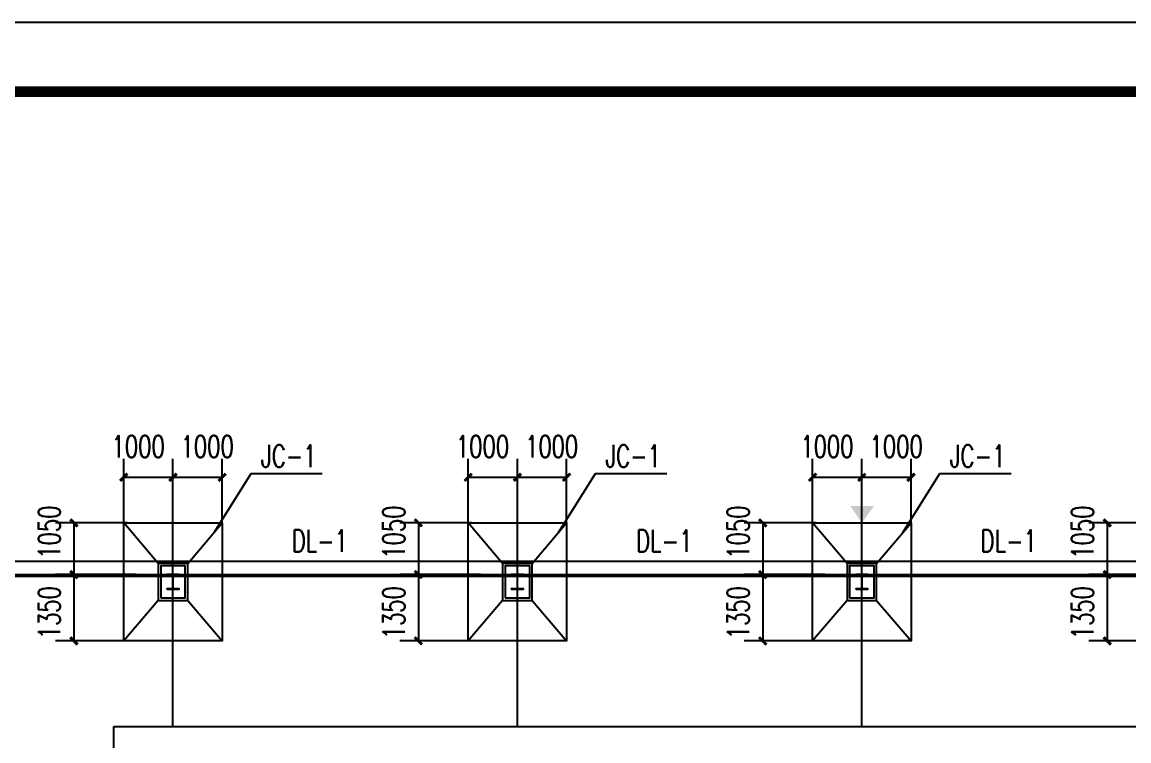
# Model space of a CAD drawing. Extents: x 180850 to 1399066, y 48356 to 327880.
# Drawn here: x 324459 to 346952, y 205760 to 220382 of the extents above; entities that cross this region are included whole.
import ezdxf

# ---------------------------------------------------------------- set-up
doc = ezdxf.new("R2010")
doc.units = 0
doc.header["$LTSCALE"] = 1000
for name, color, linetype in [('AXIS', 3, 'Continuous'), ('DOTE', 1, 'Continuous'), ('GZ', 50, 'Continuous'), ('PUB_TEXT', 7, 'Continuous'), ('PUB_TITLE', 4, 'Continuous'), ('YCX', 90, 'Continuous'), ('承台', 2, 'Continuous')]:
    doc.layers.add(name, color=color, linetype=linetype)
doc.styles.add('_TCH_DIM_T3', font='SIMPLEX', dxfattribs={"width": 0.705882, "bigfont": 'GBCBIG'})
doc.dimstyles.new('TCH_150_1', dxfattribs={"dimtxt": 446.25, "dimasz": 150, "dimexe": 375, "dimexo": 450, "dimgap": 189.375, "dimtad": 1, "dimdec": 0, "dimzin": 0, "dimdsep": 46, "dimtxsty": '_TCH_DIM_T3', "dimblk": 'ARCHTICK', "dimcen": 0.09, "dimclrd": 256, "dimclre": 256, "dimclrt": 7, "dimazin": 2, "dimtfac": 1, "dimtdec": 0, "dimtix": 1, "dimtmove": 2, "dimatfit": 3, "dimfxl": 1, "dimtolj": 1, "dimtzin": 0, "dimarcsym": 0})

# ---------------------------------------------------------------- blocks, each defined once
blk = doc.blocks.new('_ArchTick')
at = {"color": 0, "linetype": 'ByBlock', "const_width": 0.4}
blk.add_lwpolyline([(-0.5, -0.5), (0.5, 0.5)], dxfattribs=at)
blk = doc.blocks.new('*D872')
at = {"layer": 'AXIS', "linetype": 'ByBlock', "lineweight": -2, "transparency": 16777216}
for p, q in [((326524, 210158), (326524, 211497)), ((327524, 210158), (327524, 211497)), ((326524, 211122), (327524, 211122))]:
    blk.add_line(p, q, dxfattribs=at)
at = {"layer": 'Defpoints', "color": 0, "linetype": 'ByBlock', "transparency": 16777216}
for p in [(327524, 211122), (326524, 209708), (327524, 209708)]:
    blk.add_point(p, dxfattribs=at)
at = {"layer": 'AXIS', "linetype": 'ByBlock', "lineweight": -2, "transparency": 16777216, "xscale": 150, "yscale": 150, "zscale": 150, "rotation": 180}
blk.add_blockref('_ArchTick', (326524, 211122), dxfattribs=at)
at = {"layer": 'AXIS', "linetype": 'ByBlock', "lineweight": -2, "transparency": 16777216, "xscale": 150, "yscale": 150, "zscale": 150}
blk.add_blockref('_ArchTick', (327524, 211122), dxfattribs=at)
at = {"layer": 'AXIS', "color": 7, "linetype": 'ByBlock', "transparency": 16777216, "insert": (326816, 211748), "char_height": 446.2, "attachment_point": 5, "style": '_TCH_DIM_T3'}
blk.add_mtext('\\A1;1000', dxfattribs=at)
blk = doc.blocks.new('*D873')
at = {"layer": 'AXIS', "linetype": 'ByBlock', "lineweight": -2, "transparency": 16777216}
for p, q in [((326774, 209143), (325136, 209143)), ((325511, 209143), (325511, 207794)), ((326599, 207794), (325136, 207794))]:
    blk.add_line(p, q, dxfattribs=at)
at = {"layer": 'Defpoints', "color": 0, "linetype": 'ByBlock', "transparency": 16777216}
for p in [(327224, 209143), (325511, 207794), (327049, 207794)]:
    blk.add_point(p, dxfattribs=at)
at = {"layer": 'AXIS', "linetype": 'ByBlock', "lineweight": -2, "transparency": 16777216, "xscale": 150, "yscale": 150, "zscale": 150}
for p, rotation in [((325511, 209143), 90), ((325511, 207794), 270)]:
    blk.add_blockref('_ArchTick', p, dxfattribs=dict(at, rotation=rotation))
at = {"layer": 'AXIS', "color": 7, "linetype": 'ByBlock', "transparency": 16777216, "insert": (325011, 208368), "char_height": 446.2, "attachment_point": 5, "rotation": 90, "style": '_TCH_DIM_T3'}
blk.add_mtext('\\A1;1350', dxfattribs=at)
blk = doc.blocks.new('*D874')
at = {"layer": 'AXIS', "linetype": 'ByBlock', "lineweight": -2, "transparency": 16777216}
for p, q in [((326599, 210194), (325136, 210194)), ((325511, 210194), (325511, 209143)), ((326774, 209143), (325136, 209143))]:
    blk.add_line(p, q, dxfattribs=at)
at = {"layer": 'Defpoints', "color": 0, "linetype": 'ByBlock', "transparency": 16777216}
for p in [(327049, 210194), (325511, 209143), (327224, 209143)]:
    blk.add_point(p, dxfattribs=at)
at = {"layer": 'AXIS', "linetype": 'ByBlock', "lineweight": -2, "transparency": 16777216, "xscale": 150, "yscale": 150, "zscale": 150}
for p, rotation in [((325511, 210194), 90), ((325511, 209143), 270)]:
    blk.add_blockref('_ArchTick', p, dxfattribs=dict(at, rotation=rotation))
at = {"layer": 'AXIS', "color": 7, "linetype": 'ByBlock', "transparency": 16777216, "insert": (325011, 210005), "char_height": 446.2, "attachment_point": 5, "rotation": 90, "style": '_TCH_DIM_T3'}
blk.add_mtext('\\A1;1050', dxfattribs=at)
blk = doc.blocks.new('*D875')
at = {"layer": 'AXIS', "linetype": 'ByBlock', "lineweight": -2, "transparency": 16777216}
for p, q in [((327524, 210158), (327524, 211497)), ((328524, 210158), (328524, 211497)), ((327524, 211122), (328524, 211122))]:
    blk.add_line(p, q, dxfattribs=at)
at = {"layer": 'Defpoints', "color": 0, "linetype": 'ByBlock', "transparency": 16777216}
for p in [(328524, 211122), (327524, 209708), (328524, 209708)]:
    blk.add_point(p, dxfattribs=at)
at = {"layer": 'AXIS', "linetype": 'ByBlock', "lineweight": -2, "transparency": 16777216, "xscale": 150, "yscale": 150, "zscale": 150, "rotation": 180}
blk.add_blockref('_ArchTick', (327524, 211122), dxfattribs=at)
at = {"layer": 'AXIS', "linetype": 'ByBlock', "lineweight": -2, "transparency": 16777216, "xscale": 150, "yscale": 150, "zscale": 150}
blk.add_blockref('_ArchTick', (328524, 211122), dxfattribs=at)
at = {"layer": 'AXIS', "color": 7, "linetype": 'ByBlock', "transparency": 16777216, "insert": (328221, 211748), "char_height": 446.2, "attachment_point": 5, "style": '_TCH_DIM_T3'}
blk.add_mtext('\\A1;1000', dxfattribs=at)
blk = doc.blocks.new('A$C0D6F3731')
at = {"layer": 'GZ'}
for points in [[(6525, 50400), (6775, 50400), (6775, 50410), (6657, 50410), (6653, 50415), (6653, 50685), (6657, 50690), (6775, 50690), (6775, 50700), (6525, 50700), (6525, 50690), (6643, 50690), (6647, 50686), (6647, 50415), (6643, 50410), (6525, 50410), (6525, 50400)], [(13525, 50400), (13775, 50400), (13775, 50410), (13657, 50410), (13653, 50415), (13653, 50685), (13657, 50690), (13775, 50690), (13775, 50700), (13525, 50700), (13525, 50690), (13643, 50690), (13647, 50686), (13647, 50415), (13643, 50410), (13525, 50410), (13525, 50400)], [(20525, 50400), (20775, 50400), (20775, 50410), (20657, 50410), (20653, 50415), (20653, 50685), (20657, 50690), (20775, 50690), (20775, 50700), (20525, 50700), (20525, 50690), (20643, 50690), (20647, 50686), (20647, 50415), (20643, 50410), (20525, 50410), (20525, 50400)]]:
    blk.add_lwpolyline(points, close=True, dxfattribs=at)
blk = doc.blocks.new('*D1515')
at = {"layer": 'AXIS', "linetype": 'ByBlock', "lineweight": -2, "transparency": 16777216}
for p, q in [((333524, 210158), (333524, 211497)), ((334524, 210158), (334524, 211497)), ((333524, 211122), (334524, 211122))]:
    blk.add_line(p, q, dxfattribs=at)
at = {"layer": 'Defpoints', "color": 0, "linetype": 'ByBlock', "transparency": 16777216}
for p in [(334524, 211122), (333524, 209708), (334524, 209708)]:
    blk.add_point(p, dxfattribs=at)
at = {"layer": 'AXIS', "linetype": 'ByBlock', "lineweight": -2, "transparency": 16777216, "xscale": 150, "yscale": 150, "zscale": 150, "rotation": 180}
blk.add_blockref('_ArchTick', (333524, 211122), dxfattribs=at)
at = {"layer": 'AXIS', "linetype": 'ByBlock', "lineweight": -2, "transparency": 16777216, "xscale": 150, "yscale": 150, "zscale": 150}
blk.add_blockref('_ArchTick', (334524, 211122), dxfattribs=at)
at = {"layer": 'AXIS', "color": 7, "linetype": 'ByBlock', "transparency": 16777216, "insert": (333816, 211748), "char_height": 446.2, "attachment_point": 5, "style": '_TCH_DIM_T3'}
blk.add_mtext('\\A1;1000', dxfattribs=at)
blk = doc.blocks.new('*D1516')
at = {"layer": 'AXIS', "linetype": 'ByBlock', "lineweight": -2, "transparency": 16777216}
for p, q in [((333774, 209143), (332136, 209143)), ((332511, 209143), (332511, 207794)), ((333599, 207794), (332136, 207794))]:
    blk.add_line(p, q, dxfattribs=at)
at = {"layer": 'Defpoints', "color": 0, "linetype": 'ByBlock', "transparency": 16777216}
for p in [(334224, 209143), (332511, 207794), (334049, 207794)]:
    blk.add_point(p, dxfattribs=at)
at = {"layer": 'AXIS', "linetype": 'ByBlock', "lineweight": -2, "transparency": 16777216, "xscale": 150, "yscale": 150, "zscale": 150}
for p, rotation in [((332511, 209143), 90), ((332511, 207794), 270)]:
    blk.add_blockref('_ArchTick', p, dxfattribs=dict(at, rotation=rotation))
at = {"layer": 'AXIS', "color": 7, "linetype": 'ByBlock', "transparency": 16777216, "insert": (332011, 208368), "char_height": 446.2, "attachment_point": 5, "rotation": 90, "style": '_TCH_DIM_T3'}
blk.add_mtext('\\A1;1350', dxfattribs=at)
blk = doc.blocks.new('*D1517')
at = {"layer": 'AXIS', "linetype": 'ByBlock', "lineweight": -2, "transparency": 16777216}
for p, q in [((333599, 210194), (332136, 210194)), ((332511, 210194), (332511, 209143)), ((333774, 209143), (332136, 209143))]:
    blk.add_line(p, q, dxfattribs=at)
at = {"layer": 'Defpoints', "color": 0, "linetype": 'ByBlock', "transparency": 16777216}
for p in [(334049, 210194), (332511, 209143), (334224, 209143)]:
    blk.add_point(p, dxfattribs=at)
at = {"layer": 'AXIS', "linetype": 'ByBlock', "lineweight": -2, "transparency": 16777216, "xscale": 150, "yscale": 150, "zscale": 150}
for p, rotation in [((332511, 210194), 90), ((332511, 209143), 270)]:
    blk.add_blockref('_ArchTick', p, dxfattribs=dict(at, rotation=rotation))
at = {"layer": 'AXIS', "color": 7, "linetype": 'ByBlock', "transparency": 16777216, "insert": (332011, 210005), "char_height": 446.2, "attachment_point": 5, "rotation": 90, "style": '_TCH_DIM_T3'}
blk.add_mtext('\\A1;1050', dxfattribs=at)
blk = doc.blocks.new('*D1518')
at = {"layer": 'AXIS', "linetype": 'ByBlock', "lineweight": -2, "transparency": 16777216}
for p, q in [((334524, 210158), (334524, 211497)), ((335524, 210158), (335524, 211497)), ((334524, 211122), (335524, 211122))]:
    blk.add_line(p, q, dxfattribs=at)
at = {"layer": 'Defpoints', "color": 0, "linetype": 'ByBlock', "transparency": 16777216}
for p in [(335524, 211122), (334524, 209708), (335524, 209708)]:
    blk.add_point(p, dxfattribs=at)
at = {"layer": 'AXIS', "linetype": 'ByBlock', "lineweight": -2, "transparency": 16777216, "xscale": 150, "yscale": 150, "zscale": 150, "rotation": 180}
blk.add_blockref('_ArchTick', (334524, 211122), dxfattribs=at)
at = {"layer": 'AXIS', "linetype": 'ByBlock', "lineweight": -2, "transparency": 16777216, "xscale": 150, "yscale": 150, "zscale": 150}
blk.add_blockref('_ArchTick', (335524, 211122), dxfattribs=at)
at = {"layer": 'AXIS', "color": 7, "linetype": 'ByBlock', "transparency": 16777216, "insert": (335221, 211748), "char_height": 446.2, "attachment_point": 5, "style": '_TCH_DIM_T3'}
blk.add_mtext('\\A1;1000', dxfattribs=at)
blk = doc.blocks.new('*D1527')
at = {"layer": 'AXIS', "linetype": 'ByBlock', "lineweight": -2, "transparency": 16777216}
for p, q in [((340524, 210158), (340524, 211497)), ((341524, 210158), (341524, 211497)), ((340524, 211122), (341524, 211122))]:
    blk.add_line(p, q, dxfattribs=at)
at = {"layer": 'Defpoints', "color": 0, "linetype": 'ByBlock', "transparency": 16777216}
for p in [(341524, 211122), (340524, 209708), (341524, 209708)]:
    blk.add_point(p, dxfattribs=at)
at = {"layer": 'AXIS', "linetype": 'ByBlock', "lineweight": -2, "transparency": 16777216, "xscale": 150, "yscale": 150, "zscale": 150, "rotation": 180}
blk.add_blockref('_ArchTick', (340524, 211122), dxfattribs=at)
at = {"layer": 'AXIS', "linetype": 'ByBlock', "lineweight": -2, "transparency": 16777216, "xscale": 150, "yscale": 150, "zscale": 150}
blk.add_blockref('_ArchTick', (341524, 211122), dxfattribs=at)
at = {"layer": 'AXIS', "color": 7, "linetype": 'ByBlock', "transparency": 16777216, "insert": (340816, 211748), "char_height": 446.2, "attachment_point": 5, "style": '_TCH_DIM_T3'}
blk.add_mtext('\\A1;1000', dxfattribs=at)
blk = doc.blocks.new('*D1528')
at = {"layer": 'AXIS', "linetype": 'ByBlock', "lineweight": -2, "transparency": 16777216}
for p, q in [((340774, 209143), (339136, 209143)), ((339511, 209143), (339511, 207794)), ((340599, 207794), (339136, 207794))]:
    blk.add_line(p, q, dxfattribs=at)
at = {"layer": 'Defpoints', "color": 0, "linetype": 'ByBlock', "transparency": 16777216}
for p in [(341224, 209143), (339511, 207794), (341049, 207794)]:
    blk.add_point(p, dxfattribs=at)
at = {"layer": 'AXIS', "linetype": 'ByBlock', "lineweight": -2, "transparency": 16777216, "xscale": 150, "yscale": 150, "zscale": 150}
for p, rotation in [((339511, 209143), 90), ((339511, 207794), 270)]:
    blk.add_blockref('_ArchTick', p, dxfattribs=dict(at, rotation=rotation))
at = {"layer": 'AXIS', "color": 7, "linetype": 'ByBlock', "transparency": 16777216, "insert": (339011, 208368), "char_height": 446.2, "attachment_point": 5, "rotation": 90, "style": '_TCH_DIM_T3'}
blk.add_mtext('\\A1;1350', dxfattribs=at)
blk = doc.blocks.new('*D1529')
at = {"layer": 'AXIS', "linetype": 'ByBlock', "lineweight": -2, "transparency": 16777216}
for p, q in [((340599, 210194), (339136, 210194)), ((339511, 210194), (339511, 209143)), ((340774, 209143), (339136, 209143))]:
    blk.add_line(p, q, dxfattribs=at)
at = {"layer": 'Defpoints', "color": 0, "linetype": 'ByBlock', "transparency": 16777216}
for p in [(341049, 210194), (339511, 209143), (341224, 209143)]:
    blk.add_point(p, dxfattribs=at)
at = {"layer": 'AXIS', "linetype": 'ByBlock', "lineweight": -2, "transparency": 16777216, "xscale": 150, "yscale": 150, "zscale": 150}
for p, rotation in [((339511, 210194), 90), ((339511, 209143), 270)]:
    blk.add_blockref('_ArchTick', p, dxfattribs=dict(at, rotation=rotation))
at = {"layer": 'AXIS', "color": 7, "linetype": 'ByBlock', "transparency": 16777216, "insert": (339011, 210005), "char_height": 446.2, "attachment_point": 5, "rotation": 90, "style": '_TCH_DIM_T3'}
blk.add_mtext('\\A1;1050', dxfattribs=at)
blk = doc.blocks.new('*D1530')
at = {"layer": 'AXIS', "linetype": 'ByBlock', "lineweight": -2, "transparency": 16777216}
for p, q in [((341524, 210158), (341524, 211497)), ((342524, 210158), (342524, 211497)), ((341524, 211122), (342524, 211122))]:
    blk.add_line(p, q, dxfattribs=at)
at = {"layer": 'Defpoints', "color": 0, "linetype": 'ByBlock', "transparency": 16777216}
for p in [(342524, 211122), (341524, 209708), (342524, 209708)]:
    blk.add_point(p, dxfattribs=at)
at = {"layer": 'AXIS', "linetype": 'ByBlock', "lineweight": -2, "transparency": 16777216, "xscale": 150, "yscale": 150, "zscale": 150, "rotation": 180}
blk.add_blockref('_ArchTick', (341524, 211122), dxfattribs=at)
at = {"layer": 'AXIS', "linetype": 'ByBlock', "lineweight": -2, "transparency": 16777216, "xscale": 150, "yscale": 150, "zscale": 150}
blk.add_blockref('_ArchTick', (342524, 211122), dxfattribs=at)
at = {"layer": 'AXIS', "color": 7, "linetype": 'ByBlock', "transparency": 16777216, "insert": (342221, 211748), "char_height": 446.2, "attachment_point": 5, "style": '_TCH_DIM_T3'}
blk.add_mtext('\\A1;1000', dxfattribs=at)
blk = doc.blocks.new('*D1540')
at = {"layer": 'AXIS', "linetype": 'ByBlock', "lineweight": -2, "transparency": 16777216}
for p, q in [((347774, 209143), (346136, 209143)), ((346511, 209143), (346511, 207794)), ((347599, 207794), (346136, 207794))]:
    blk.add_line(p, q, dxfattribs=at)
at = {"layer": 'Defpoints', "color": 0, "linetype": 'ByBlock', "transparency": 16777216}
for p in [(348224, 209143), (346511, 207794), (348049, 207794)]:
    blk.add_point(p, dxfattribs=at)
at = {"layer": 'AXIS', "linetype": 'ByBlock', "lineweight": -2, "transparency": 16777216, "xscale": 150, "yscale": 150, "zscale": 150}
for p, rotation in [((346511, 209143), 90), ((346511, 207794), 270)]:
    blk.add_blockref('_ArchTick', p, dxfattribs=dict(at, rotation=rotation))
at = {"layer": 'AXIS', "color": 7, "linetype": 'ByBlock', "transparency": 16777216, "insert": (346011, 208368), "char_height": 446.2, "attachment_point": 5, "rotation": 90, "style": '_TCH_DIM_T3'}
blk.add_mtext('\\A1;1350', dxfattribs=at)
blk = doc.blocks.new('*D1541')
at = {"layer": 'AXIS', "linetype": 'ByBlock', "lineweight": -2, "transparency": 16777216}
for p, q in [((347599, 210194), (346136, 210194)), ((346511, 210194), (346511, 209143)), ((347774, 209143), (346136, 209143))]:
    blk.add_line(p, q, dxfattribs=at)
at = {"layer": 'Defpoints', "color": 0, "linetype": 'ByBlock', "transparency": 16777216}
for p in [(348049, 210194), (346511, 209143), (348224, 209143)]:
    blk.add_point(p, dxfattribs=at)
at = {"layer": 'AXIS', "linetype": 'ByBlock', "lineweight": -2, "transparency": 16777216, "xscale": 150, "yscale": 150, "zscale": 150}
for p, rotation in [((346511, 210194), 90), ((346511, 209143), 270)]:
    blk.add_blockref('_ArchTick', p, dxfattribs=dict(at, rotation=rotation))
at = {"layer": 'AXIS', "color": 7, "linetype": 'ByBlock', "transparency": 16777216, "insert": (346011, 210005), "char_height": 446.2, "attachment_point": 5, "rotation": 90, "style": '_TCH_DIM_T3'}
blk.add_mtext('\\A1;1050', dxfattribs=at)

msp = doc.modelspace()

# ---------------------------------------------------------------- linework, layer by layer
for p, q in [((327224.5, 209368.75), (326524.5, 210193.75)), ((327824.5, 209368.75), (328524.5, 210193.75)), ((334224.5, 209368.75), (333524.5, 210193.75)), ((334824.5, 209368.75), (335524.5, 210193.75)), ((341224.5, 209368.75), (340524.5, 210193.75)), ((341824.5, 209368.75), (342524.5, 210193.75)), ((327824.5, 208918.75), (327824.5, 208918.75)), ((334824.5, 208918.75), (334824.5, 208918.75)), ((341824.5, 208918.75), (341824.5, 208918.75)), ((327224.5, 208618.75), (326524.5, 207793.75)), ((327824.5, 208618.75), (328524.5, 207793.75)), ((334224.5, 208618.75), (333524.5, 207793.75)), ((334824.5, 208618.75), (335524.5, 207793.75)), ((341224.5, 208618.75), (340524.5, 207793.75)), ((341824.5, 208618.75), (342524.5, 207793.75))]:
    msp.add_line(p, q)
for points in [[(326524.5, 210193.75), (328524.5, 210193.75), (328524.5, 207793.75), (326524.5, 207793.75)], [(333524.5, 210193.75), (335524.5, 210193.75), (335524.5, 207793.75), (333524.5, 207793.75)], [(340524.5, 210193.75), (342524.5, 210193.75), (342524.5, 207793.75), (340524.5, 207793.75)], [(320604.5, 209413.5), (370644.5, 209413.5), (370644.5, 158173.5), (320604.5, 158173.5)], [(320904.5, 209113.5), (370344.5, 209113.5), (370344.5, 158473.5), (320904.5, 158473.5)], [(326322, 206052.5), (357120.5, 206052.5), (357120.5, 188201), (326322, 188201)]]:
    msp.add_lwpolyline(points, close=True)
at = {"layer": 'DOTE'}
for p, q in [((327524.5, 206052.5), (327524.5, 210393.5)), ((334524.5, 206052.5), (334524.5, 210393.5)), ((341524.5, 206052.5), (341524.5, 210393.5)), ((319624.5, 209143.5), (371624.5, 209143.5))]:
    msp.add_line(p, q, dxfattribs=at)
at = {"layer": 'PUB_TEXT', "color": 5}
msp.add_solid([(341774.06, 210538.29), (341524.5, 210193.75), (341290.27, 210538.29)], dxfattribs=at)
at = {"layer": 'PUB_TITLE'}
msp.add_lwpolyline([(306908.52, 220381.89), (425837.69, 220381.89), (425837.69, 136381.97), (306908.52, 136381.97)], close=True, dxfattribs=at)
at = {"layer": 'PUB_TITLE', "const_width": 212.12}
msp.add_lwpolyline([(310443.87, 137796.11), (310443.87, 218967.75), (424423.55, 218967.75), (424423.55, 137796.11)], close=True, dxfattribs=at)
at = {"layer": 'YCX'}
for p, q in [((329104.74, 211193.89), (328351.8, 209990.54)), ((330558.46, 211190.94), (329104.74, 211193.89)), ((336104.74, 211193.89), (335351.8, 209990.54)), ((337558.46, 211190.94), (336104.74, 211193.89)), ((343104.74, 211193.89), (342351.8, 209990.54)), ((344558.46, 211190.94), (343104.74, 211193.89))]:
    msp.add_line(p, q, dxfattribs=at)
at = {"layer": '承台', "color": 6}
for p, q in [((327824.5, 208918.75), (327824.5, 208918.75)), ((334824.5, 208918.75), (334824.5, 208918.75)), ((341824.5, 208918.75), (341824.5, 208918.75))]:
    msp.add_line(p, q, dxfattribs=at)
for points in [[(327224.5, 208618.75), (327824.5, 208618.75), (327824.5, 209368.75), (327224.5, 209368.75)], [(327274.5, 208668.75), (327774.5, 208668.75), (327774.5, 209318.75), (327274.5, 209318.75)], [(334224.5, 208618.75), (334824.5, 208618.75), (334824.5, 209368.75), (334224.5, 209368.75)], [(334274.5, 208668.75), (334774.5, 208668.75), (334774.5, 209318.75), (334274.5, 209318.75)], [(341224.5, 208618.75), (341824.5, 208618.75), (341824.5, 209368.75), (341224.5, 209368.75)], [(341274.5, 208668.75), (341774.5, 208668.75), (341774.5, 209318.75), (341274.5, 209318.75)]]:
    msp.add_lwpolyline(points, close=True, dxfattribs=at)

# ---------------------------------------------------------------- block references
msp.add_blockref('A$C0D6F3731', (320874.5, 158443.5))

# ---------------------------------------------------------------- texts
at = {"layer": 'YCX', "style": '_TCH_DIM_T3', "width": 0.705882}
for p in [(329312.87, 211329.01), (336312.87, 211329.01), (343312.87, 211329.01)]:
    msp.add_text('JC-1', height=450, dxfattribs=at).set_placement(p)
at = {"layer": '承台', "color": 6, "style": '_TCH_DIM_T3', "width": 0.705882}
for p in [(329938.49, 209602.56), (336938.49, 209602.56), (343938.49, 209602.56)]:
    msp.add_text('DL-1', height=450, dxfattribs=at).set_placement(p)

# ---------------------------------------------------------------- dimensions: what is measured, and where the dimension line sits
at = {"layer": 'AXIS', "linetype": 'ByBlock'}
for base, p1, p2, picture, middle in [((327524.5, 211121.73), (326524.5, 209707.58), (327524.5, 209707.58), '*D872', (326816.45, 211747.9)), ((328524.5, 211121.73), (327524.5, 209707.58), (328524.5, 209707.58), '*D875', (328221.42, 211747.9)), ((334524.5, 211121.73), (333524.5, 209707.58), (334524.5, 209707.58), '*D1515', (333816.45, 211747.9)), ((335524.5, 211121.73), (334524.5, 209707.58), (335524.5, 209707.58), '*D1518', (335221.42, 211747.9)), ((341524.5, 211121.73), (340524.5, 209707.58), (341524.5, 209707.58), '*D1527', (340816.45, 211747.9)), ((342524.5, 211121.73), (341524.5, 209707.58), (342524.5, 209707.58), '*D1530', (342221.42, 211747.9))]:
    dim = msp.add_linear_dim(base=base, p1=p1, p2=p2, dimstyle='TCH_150_1', dxfattribs=at)
    dim.commit()
    dim.dimension.update_dxf_attribs({"geometry": picture, "text_midpoint": middle, "dimtype": 160})
for base, p1, p2, picture, middle in [((325511.08, 209143.5), (327049.5, 210193.75), (327224.5, 209143.5), '*D874', (325011.08, 210005.33)), ((332511.08, 209143.5), (334049.5, 210193.75), (334224.5, 209143.5), '*D1517', (332011.08, 210005.33)), ((339511.08, 209143.5), (341049.5, 210193.75), (341224.5, 209143.5), '*D1529', (339011.08, 210005.33)), ((346511.08, 209143.5), (348049.5, 210193.75), (348224.5, 209143.5), '*D1541', (346011.08, 210005.33)), ((325511.08, 207793.75), (327224.5, 209143.5), (327049.5, 207793.75), '*D873', (325011.08, 208367.56)), ((332511.08, 207793.75), (334224.5, 209143.5), (334049.5, 207793.75), '*D1516', (332011.08, 208367.56)), ((339511.08, 207793.75), (341224.5, 209143.5), (341049.5, 207793.75), '*D1528', (339011.08, 208367.56)), ((346511.08, 207793.75), (348224.5, 209143.5), (348049.5, 207793.75), '*D1540', (346011.08, 208367.56))]:
    dim = msp.add_linear_dim(base=base, p1=p1, p2=p2, angle=90, dimstyle='TCH_150_1', dxfattribs=at)
    dim.commit()
    dim.dimension.update_dxf_attribs({"geometry": picture, "text_midpoint": middle, "dimtype": 160})

doc.saveas('drawing.dxf')
